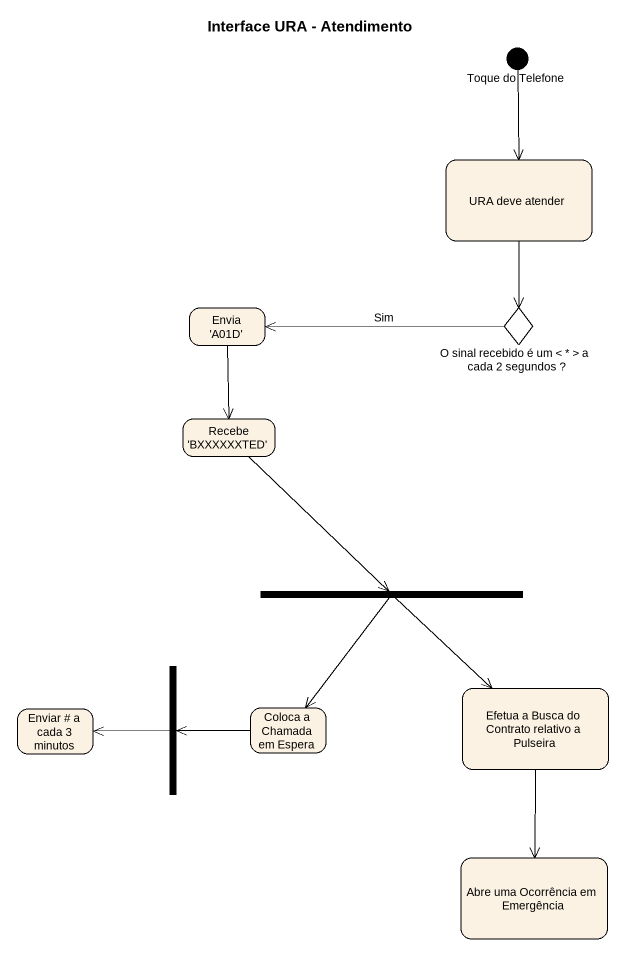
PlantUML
@startuml
title Interface URA - Atendimento
hide empty description
state "Toque do Telefone" as Toque_do_Telefone <<start>>
state "URA deve atender" as URA_deve_atender
state "Envia 'A01D'" as Envia_A01D
state "O sinal recebido é um < * > a cada 2 segundos ?" as O_sinal_recebido_é_um_a <<choice>>
state "Recebe 'BXXXXXXTED'" as Recebe_BXXXXXXTED
state fork1 <<fork>>
state fork2 <<fork>>
state "Efetua a Busca do Contrato relativo a Pulseira" as Efetua_a_Busca_do_Contrato
state "Enviar # a cada 3 minutos" as Enviar_a_cada_3_minutos
state "Coloca a Chamada em Espera" as Coloca_a_Chamada_em_Espera
state "Abre uma Ocorrência em Emergência" as Abre_uma_Ocorrência_em
Toque_do_Telefone --> URA_deve_atender
URA_deve_atender --> O_sinal_recebido_é_um_a
Envia_A01D --> Recebe_BXXXXXXTED
O_sinal_recebido_é_um_a -left-> Envia_A01D : Sim
Recebe_BXXXXXXTED --> fork1
fork1 --> Efetua_a_Busca_do_Contrato
fork1 --> Coloca_a_Chamada_em_Espera
fork2 -left-> Enviar_a_cada_3_minutos
Efetua_a_Busca_do_Contrato --> Abre_uma_Ocorrência_em
Coloca_a_Chamada_em_Espera -left-> fork2
@enduml
